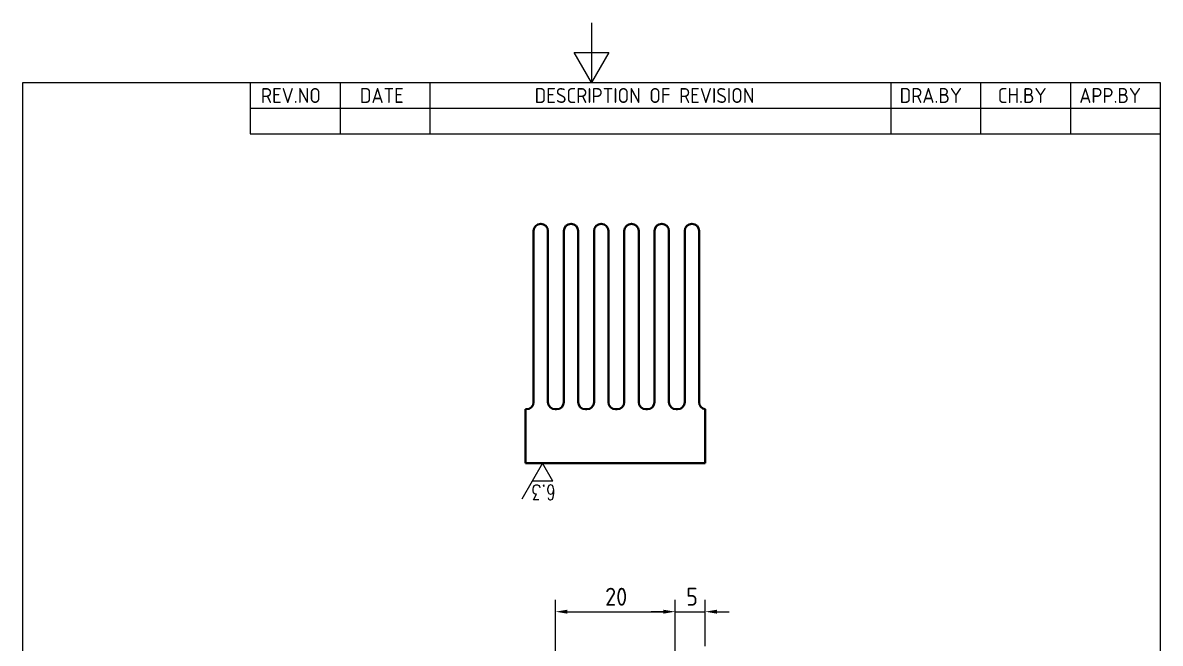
# Model space of a CAD drawing. Header units: millimetres. Extents: x 0 to 210, y 0 to 297.
# Drawn here: x 10 to 200, y 193.3 to 297 of the extents above; entities that cross this region are included whole.
import ezdxf
from ezdxf.enums import TextEntityAlignment as Align

# ---------------------------------------------------------------- set-up
doc = ezdxf.new("R2010")
doc.units = ezdxf.units.MM
doc.layers.get('0').update_dxf_attribs({"color": 3, "lineweight": 25})
for name, color, linetype, lineweight in [('DIM', 4, 'Continuous', 25), ('가시적인 것(ISO)', 3, 'Continuous', 40), ('경계(ISO)', 7, 'Continuous', 25), ('기호(ISO)', 5, 'Continuous', 25), ('치수(ISO)', 2, 'Continuous', 25)]:
    doc.layers.add(name, color=color, linetype=linetype, lineweight=lineweight)
doc.styles.add('ISO Proportiona M2B', font='isocp.shx')
doc.styles.add('치수 텍스트_PSTEK_POSCO', font='isocp.shx')
doc.styles.add('텍스트 스타일492', font='romans.shx', dxfattribs={"width": 0.75})
doc.dimstyles.new('치수_PSTEK_POSCO', dxfattribs={"dimtxt": 3, "dimasz": 2, "dimexe": 2, "dimexo": 2.5, "dimgap": 1, "dimtad": 1, "dimrnd": 1e-08, "dimdsep": 46, "dimtxsty": '치수 텍스트_PSTEK_POSCO', "dimcen": 0.09, "dimdle": 10, "dimclrd": 7, "dimclre": 7, "dimclrt": 2, "dimadec": 1, "dimazin": 2, "dimtfac": 1, "dimtmove": 0, "dimatfit": 3, "dimfxl": 0, "dimtolj": 1, "dimlwd": -1, "dimlwe": -1, "dimarcsym": 0})

# ---------------------------------------------------------------- blocks, each defined once
blk = doc.blocks.new('경계 Default Border')
at = {"layer": '경계(ISO)', "flags": 128}
for points in [[(105, 297.0000076293945), (105, 287.0000076293945), (102.1132469177246, 292.0000076293945), (107.8867530822754, 292.0000076293945), (105, 287.0000076293945)], [(10, 10), (10, 287.0000076293945), (200, 287.0000076293945), (200, 10), (10, 10)]]:
    blk.add_lwpolyline(points, dxfattribs=at)
blk = doc.blocks.new('리비전 내역')
at = {"layer": '기호(ISO)'}
for p, q in [((48.00000000000001, 287.0000076293945), (200, 287.0000076293945)), ((48.00000000000001, 287.0000076293945), (48.00000000000001, 282.7200076293945)), ((63.00000000000001, 287.0000076293945), (63.00000000000001, 282.7200076293945)), ((78, 287.0000076293945), (78, 282.7200076293945)), ((155, 287.0000076293945), (155, 282.7200076293945)), ((170, 287.0000076293945), (170, 282.7200076293945)), ((185, 287.0000076293945), (185, 282.7200076293945)), ((200, 287.0000076293945), (200, 282.7200076293945)), ((48.00000000000001, 282.7200076293945), (200, 282.7200076293945)), ((48.00000000000001, 282.7200076293945), (48.00000000000001, 278.4400076293945)), ((63.00000000000001, 282.7200076293945), (63.00000000000001, 278.4400076293945)), ((78, 282.7200076293945), (78, 278.4400076293945)), ((155, 282.7200076293945), (155, 278.4400076293945)), ((170, 282.7200076293945), (170, 278.4400076293945)), ((185, 282.7200076293945), (185, 278.4400076293945)), ((200, 282.7200076293945), (200, 278.4400076293945)), ((48.00000000000001, 278.4400076293945), (200, 278.4400076293945))]:
    blk.add_line(p, q, dxfattribs=at)
at = {"layer": '기호(ISO)', "color": 2, "char_height": 2.5, "attachment_point": 7, "style": 'ISO Proportiona M2B'}
for s, insert in [('REV.NO', (49.7871163682308, 283.5831900503393)), ('DATE', (66.31423177283666, 283.5831900503393)), ('DESCRIPTION OF REVISION', (95.50702043336295, 283.5831900503393)), ('DRA.BY', (156.4757339553203, 283.5831900503393)), ('CH.BY', (172.8642915086116, 283.5831900503393)), ('APP.BY', (186.4777339604403, 283.5831900503393))]:
    blk.add_mtext(s, dxfattribs=dict(at, insert=insert))
blk = doc.blocks.new('*D27')
at = {"layer": 'Defpoints', "color": 0, "transparency": 16777216}
for p in [(118.9786451464203, 198.5452056481163), (98.97864514642026, 188.5252877891278), (118.9786451464203, 185.2957877891278)]:
    blk.add_point(p, dxfattribs=at)
at = {"layer": '치수(ISO)', "color": 7, "transparency": 16777216}
for p, q in [((98.97864514642026, 191.0252877891278), (98.97864514642026, 200.5452056481163)), ((118.9786451464203, 187.7957877891278), (118.9786451464203, 200.5452056481163)), ((100.9786451464203, 198.5452056481163), (116.9786451464203, 198.5452056481163))]:
    blk.add_line(p, q, dxfattribs=at)
for points in [[(100.9786451464203, 198.8785389814496), (100.9786451464203, 198.2118723147829), (98.97864514642026, 198.5452056481163)], [(116.9786451464203, 198.8785389814496), (116.9786451464203, 198.2118723147829), (118.9786451464203, 198.5452056481163)]]:
    blk.add_solid(points, dxfattribs=at)
at = {"layer": '치수(ISO)', "color": 2, "transparency": 16777216, "insert": (107.279373492877, 201.0455009237068), "char_height": 3, "attachment_point": 4, "style": '치수 텍스트_PSTEK_POSCO'}
blk.add_mtext('\\A1;20', dxfattribs=at)
blk = doc.blocks.new('*D28')
at = {"layer": 'Defpoints', "color": 0, "transparency": 16777216}
for p in [(123.9786451464203, 198.5452056481163), (123.9786451464203, 190.2957877891278), (118.9786451464203, 185.2957877891278)]:
    blk.add_point(p, dxfattribs=at)
at = {"layer": '치수(ISO)', "color": 7, "transparency": 16777216}
for p, q in [((118.9786451464203, 187.7957877891278), (118.9786451464203, 200.5452056481163)), ((123.9786451464203, 192.7957877891278), (123.9786451464203, 200.5452056481163)), ((116.9786451464203, 198.5452056481163), (114.9786451464203, 198.5452056481163)), ((118.9786451464203, 198.5452056481163), (123.9786451464203, 198.5452056481163)), ((125.9786451464203, 198.5452056481163), (127.9786451464203, 198.5452056481163))]:
    blk.add_line(p, q, dxfattribs=at)
for points in [[(116.9786451464203, 198.8785389814496), (116.9786451464203, 198.2118723147829), (118.9786451464203, 198.5452056481163)], [(125.9786451464203, 198.8785389814496), (125.9786451464203, 198.2118723147829), (123.9786451464203, 198.5452056481163)]]:
    blk.add_solid(points, dxfattribs=at)
at = {"layer": '치수(ISO)', "color": 2, "transparency": 16777216, "insert": (120.8165131120643, 201.0452056481163), "char_height": 3, "attachment_point": 4, "style": '치수 텍스트_PSTEK_POSCO'}
blk.add_mtext('\\A1;5', dxfattribs=at)
blk = doc.blocks.new('다듬질2')
at = {"layer": 'DIM', "color": 1, "linetype": 'Continuous'}
for p, q in [((-0.8660254037904425, -3.000000000000007), (2.598076211354967, 2.999999999999972)), ((-2.598076211354963, 0), (-0.8660254037904425, -3.000000000000007)), ((-2.598076211354963, 0), (0.8660254037740778, 0))]:
    blk.add_line(p, q, dxfattribs=at)
at = {"layer": 'DIM', "color": 2, "style": '텍스트 스타일492', "width": 0.75}
blk.add_text('6.3', height=2.5, dxfattribs=at).set_placement((0.9413335524686817, 0.6270684367736834), align=Align.RIGHT)

msp = doc.modelspace()

# ---------------------------------------------------------------- linework, layer by layer
at = {"layer": '가시적인 것(ISO)'}
for p, q in [((95.32864514645311, 262.1842932860927), (95.32864514645311, 233.5842932860928)), ((97.72864514645309, 233.5842932860928), (97.72864514645309, 262.1842932860927)), ((100.3786451464531, 262.1842932860927), (100.3786451464531, 233.5842932860928)), ((102.7786451464531, 233.5842932860928), (102.7786451464531, 262.1842932860927)), ((105.4286451464531, 262.1842932860927), (105.4286451464531, 233.5842932860928)), ((107.8286451464531, 233.5842932860928), (107.8286451464531, 262.1842932860927)), ((110.4786451464531, 262.1842932860927), (110.4786451464531, 233.5842932860928)), ((112.8786451464531, 233.5842932860928), (112.8786451464531, 262.1842932860927)), ((115.5286451464531, 262.1842932860927), (115.5286451464531, 233.5842932860928)), ((117.9286451464531, 233.5842932860928), (117.9286451464531, 262.1842932860927)), ((120.5786451464531, 262.1842932860927), (120.5786451464531, 233.5842932860928)), ((122.9786451464531, 233.5675092427127), (122.9786451464531, 262.1842932860927)), ((93.97864514645312, 232.3842932860928), (94.1286451464531, 232.3842932860928)), ((93.97864514645312, 223.3842932860928), (93.97864514645312, 232.3842932860928)), ((98.9286451464531, 232.3842932860928), (99.1786451464531, 232.3842932860928)), ((103.9786451464531, 232.3842932860928), (104.2286451464531, 232.3842932860928)), ((109.0286451464531, 232.3842932860928), (109.2786451464531, 232.3842932860928)), ((114.0786451464531, 232.3842932860928), (114.3286451464531, 232.3842932860928)), ((119.1286451464531, 232.3842932860927), (119.3786451464531, 232.3842932860927)), ((123.9786451464531, 223.3842932860928), (123.9786451464531, 232.3842932860927)), ((123.9786451464531, 223.3842932860928), (93.97864514645312, 223.3842932860928))]:
    msp.add_line(p, q, dxfattribs=at)
for centre, radius, start, end in [((96.5286451464531, 262.1842932860927), 1.200000000000001, 0, 180), ((101.5786451464531, 262.1842932860927), 1.2, 0, 180), ((106.6286451464531, 262.1842932860927), 1.2, 0, 180), ((111.6786451464531, 262.1842932860927), 1.2, 0, 180), ((116.7286451464531, 262.1842932860927), 1.2, 0, 180), ((121.7786451464531, 262.1842932860927), 1.200000000000001, 0, 180), ((94.1286451464531, 233.5842932860928), 1.200000000000004, 270, 0), ((98.9286451464531, 233.5842932860928), 1.200000000000003, 180, 269.9999999999991), ((99.1786451464531, 233.5842932860928), 1.2, 270, 0), ((103.9786451464531, 233.5842932860928), 1.200000000000002, 180, 270), ((104.2286451464531, 233.5842932860928), 1.2, 270, 0), ((109.0286451464531, 233.5842932860928), 1.199999999999999, 180, 270), ((109.2786451464531, 233.5842932860928), 1.2, 270, 0), ((114.0786451464531, 233.5842932860928), 1.2, 180, 270), ((114.3286451464531, 233.5842932860928), 1.2, 270, 0), ((119.1286451464531, 233.5842932860928), 1.200000000000003, 180, 270), ((119.3786451464531, 233.5842932860928), 1.200000000000004, 270, 0), ((124.1786451464531, 233.5675092427127), 1.200000000000006, 180, 260.4059317731397)]:
    msp.add_arc(centre, radius, start, end, dxfattribs=at)

# ---------------------------------------------------------------- block references
msp.add_blockref('경계 Default Border', (0, 0))
at = {"rotation": 180}
msp.add_blockref('다듬질2', (95.94425945535754, 220.3619987630651), dxfattribs=at)
at = {"layer": '기호(ISO)'}
msp.add_blockref('리비전 내역', (0, 0), dxfattribs=at)

# ---------------------------------------------------------------- dimensions: what is measured, and where the dimension line sits
at = {"layer": '치수(ISO)', "color": 7}
for base, p1, p2, override, picture, middle in [((118.9786451464203, 198.5452056481163), (98.97864514642026, 188.5252877891278), (118.9786451464203, 185.2957877891278), {"dimdec": 2, "dimtp": 0, "dimtm": -0, "dimtdec": 2, "dimtofl": 0, "dimatfit": 1}, '*D27', (108.9686451464203, 198.5452056481163)), ((123.9786451464203, 198.5452056481163), (118.9786451464203, 185.2957877891278), (123.9786451464203, 190.2957877891278), {"dimdec": 2, "dimtp": 0, "dimtm": -0, "dimtdec": 2, "dimtofl": 1, "dimatfit": 1}, '*D28', (121.4786451464203, 198.5452056481163))]:
    dim = msp.add_linear_dim(base=base, p1=p1, p2=p2, angle=180, dimstyle='치수_PSTEK_POSCO', override=override, dxfattribs=at)
    dim.commit()
    dim.dimension.update_dxf_attribs({"geometry": picture, "text_midpoint": middle, "dimtype": 160})

doc.saveas('drawing.dxf')
